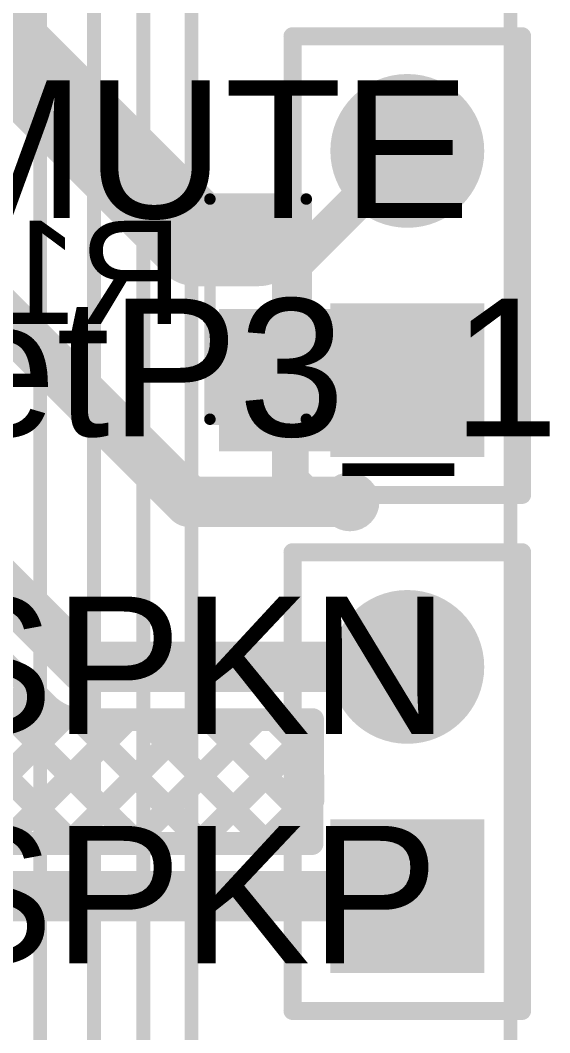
# Model space of a CAD drawing. Header units: millimetres. Extents: x -0.26 to 2.84, y -0.09 to 2.43.
# Drawn here: x 2.6074 to 2.8381, y 0.3985 to 0.84 of the extents above; entities that cross this region are included whole.
import ezdxf

# ---------------------------------------------------------------- set-up
doc = ezdxf.new("R2010")
doc.units = ezdxf.units.MM
doc.header["$MEASUREMENT"] = 0
for name, color, linetype in [('BottomLayer', 5, 'Continuous'), ('BottomOverlay', 54, 'Continuous'), ('BottomPaste', 16, 'Continuous'), ('BottomSolder', 6, 'Continuous'), ('MultiLayer', 9, 'Continuous'), ('PadHoleLayer', 156, 'Continuous'), ('TopLayer', 1, 'Continuous'), ('TopOverlay', 2, 'Continuous'), ('TopSolder', 216, 'Continuous'), ('ViaHoleLayer', 16, 'Continuous')]:
    doc.layers.add(name, color=color, linetype=linetype)
doc.styles.add('Arial', font='', dxfattribs={"height": 0.2})
doc.styles.get('Arial').set_extended_font_data('Arial')

# ---------------------------------------------------------------- blocks, each defined once
blk = doc.blocks.new('R__0603_B_21')
at = {"layer": 'BottomLayer'}
for points in [[(-0.045, -0.0175), (-0.045, 0.0175), (-0.015, 0.0175), (-0.015, -0.0175)], [(0.015, -0.0175), (0.015, 0.0175), (0.045, 0.0175), (0.045, -0.0175)]]:
    blk.add_hatch(color=5, dxfattribs=at).paths.add_polyline_path(points)
at = {"layer": 'BottomPaste'}
for points in [[(-0.045, -0.0175), (-0.045, 0.0175), (-0.015, 0.0175), (-0.015, -0.0175)], [(0.015, -0.0175), (0.015, 0.0175), (0.045, 0.0175), (0.045, -0.0175)]]:
    blk.add_hatch(color=16, dxfattribs=at).paths.add_polyline_path(points)
at = {"layer": 'BottomSolder'}
for points in [[(-0.049, -0.0215), (-0.049, 0.0215), (-0.011, 0.0215), (-0.011, -0.0215)], [(0.011, -0.0215), (0.011, 0.0215), (0.049, 0.0215), (0.049, -0.0215)]]:
    blk.add_hatch(color=6, dxfattribs=at).paths.add_polyline_path(points)
at = {"layer": 'BottomOverlay', "const_width": 0.005}
for points in [[(-0.048, 0.021), (0.048, 0.021)], [(-0.048, 0.021), (-0.048, -0.021)], [(0.048, 0.021), (0.048, -0.021)], [(-0.048, -0.021), (0.048, -0.021)]]:
    blk.add_lwpolyline(points, dxfattribs=at)
at = {"layer": 'BottomOverlay', "const_width": 0.0025}
for points in [[(-0.04925, 0.021, 1), (-0.04675, 0.021, 1)], [(-0.04925, 0.021, 1), (-0.04675, 0.021, 1)], [(0.04675, 0.021, 1), (0.04925, 0.021, 1)], [(0.04675, 0.021, 1), (0.04925, 0.021, 1)], [(-0.04925, -0.021, 1), (-0.04675, -0.021, 1)], [(-0.04925, -0.021, 1), (-0.04675, -0.021, 1)], [(0.04675, -0.021, 1), (0.04925, -0.021, 1)], [(0.04675, -0.021, 1), (0.04925, -0.021, 1)]]:
    blk.add_lwpolyline(points, format="xyb", close=True, dxfattribs=at)
blk = doc.blocks.new('HDR1X2_83')
at = {"layer": 'BottomLayer'}
blk.add_hatch(color=5, dxfattribs=at).paths.add_polyline_path([(-0.02953, 0.02953), (0.02953, 0.02953), (0.02953, -0.02953), (-0.02953, -0.02953)])
h = blk.add_hatch(color=5, dxfattribs=at)
edge = h.paths.add_edge_path()
edge.add_arc((0.1, 0), 0.02953, 0, 360)
at = {"layer": 'BottomSolder'}
blk.add_hatch(color=6, dxfattribs=at).paths.add_polyline_path([(-0.03353, 0.03353), (0.03353, 0.03353), (0.03353, -0.03353), (-0.03353, -0.03353)])
h = blk.add_hatch(color=6, dxfattribs=at)
edge = h.paths.add_edge_path()
edge.add_arc((0.1, 0), 0.03353, 0, 360)
at = {"layer": 'MultiLayer'}
blk.add_hatch(color=9, dxfattribs=at).paths.add_polyline_path([(-0.02953, 0.02953), (0.02953, 0.02953), (0.02953, -0.02953), (-0.02953, -0.02953)])
h = blk.add_hatch(color=9, dxfattribs=at)
edge = h.paths.add_edge_path()
edge.add_arc((0.1, 0), 0.02953, 0, 360)
at = {"layer": 'PadHoleLayer'}
h = blk.add_hatch(color=156, dxfattribs=at)
edge = h.paths.add_edge_path()
edge.add_arc((0, 0), 0.01772, 0, 360)
h = blk.add_hatch(color=156, dxfattribs=at)
edge = h.paths.add_edge_path()
edge.add_arc((0.1, 0), 0.01772, 0, 360)
at = {"layer": 'TopLayer'}
blk.add_hatch(color=1, dxfattribs=at).paths.add_polyline_path([(-0.02953, 0.02953), (0.02953, 0.02953), (0.02953, -0.02953), (-0.02953, -0.02953)])
h = blk.add_hatch(color=1, dxfattribs=at)
edge = h.paths.add_edge_path()
edge.add_arc((0.1, 0), 0.02953, 0, 360)
at = {"layer": 'TopSolder'}
blk.add_hatch(color=216, dxfattribs=at).paths.add_polyline_path([(-0.03353, 0.03353), (0.03353, 0.03353), (0.03353, -0.03353), (-0.03353, -0.03353)])
h = blk.add_hatch(color=216, dxfattribs=at)
edge = h.paths.add_edge_path()
edge.add_arc((0.1, 0), 0.03353, 0, 360)
at = {"layer": 'TopOverlay', "const_width": 0.00787}
for points in [[(-0.05, 0.05), (-0.05, -0.05)], [(-0.05, 0.05), (0.15, 0.05)], [(0.15, 0.05), (0.15, -0.05)], [(-0.05, -0.05), (0.15, -0.05)]]:
    blk.add_lwpolyline(points, dxfattribs=at)
at = {"layer": 'TopOverlay', "const_width": 0.00394}
for points in [[(-0.05197, 0.05, 1), (-0.04803, 0.05, 1)], [(-0.05197, 0.05, 1), (-0.04803, 0.05, 1)], [(0.14803, 0.05, 1), (0.15197, 0.05, 1)], [(0.14803, 0.05, 1), (0.15197, 0.05, 1)], [(-0.05197, -0.05, 1), (-0.04803, -0.05, 1)], [(-0.05197, -0.05, 1), (-0.04803, -0.05, 1)], [(0.14803, -0.05, 1), (0.15197, -0.05, 1)], [(0.14803, -0.05, 1), (0.15197, -0.05, 1)]]:
    blk.add_lwpolyline(points, format="xyb", close=True, dxfattribs=at)
blk = doc.blocks.new('HDR1X2_84')
at = {"layer": 'BottomLayer'}
blk.add_hatch(color=5, dxfattribs=at).paths.add_polyline_path([(-0.02953, 0.02953), (0.02953, 0.02953), (0.02953, -0.02953), (-0.02953, -0.02953)])
h = blk.add_hatch(color=5, dxfattribs=at)
edge = h.paths.add_edge_path()
edge.add_arc((0.1, 0), 0.02953, 0, 360)
at = {"layer": 'BottomSolder'}
blk.add_hatch(color=6, dxfattribs=at).paths.add_polyline_path([(-0.03353, 0.03353), (0.03353, 0.03353), (0.03353, -0.03353), (-0.03353, -0.03353)])
h = blk.add_hatch(color=6, dxfattribs=at)
edge = h.paths.add_edge_path()
edge.add_arc((0.1, 0), 0.03353, 0, 360)
at = {"layer": 'MultiLayer'}
blk.add_hatch(color=9, dxfattribs=at).paths.add_polyline_path([(-0.02953, 0.02953), (0.02953, 0.02953), (0.02953, -0.02953), (-0.02953, -0.02953)])
h = blk.add_hatch(color=9, dxfattribs=at)
edge = h.paths.add_edge_path()
edge.add_arc((0.1, 0), 0.02953, 0, 360)
at = {"layer": 'PadHoleLayer'}
h = blk.add_hatch(color=156, dxfattribs=at)
edge = h.paths.add_edge_path()
edge.add_arc((0, 0), 0.01772, 0, 360)
h = blk.add_hatch(color=156, dxfattribs=at)
edge = h.paths.add_edge_path()
edge.add_arc((0.1, 0), 0.01772, 0, 360)
at = {"layer": 'TopLayer'}
blk.add_hatch(color=1, dxfattribs=at).paths.add_polyline_path([(-0.02953, 0.02953), (0.02953, 0.02953), (0.02953, -0.02953), (-0.02953, -0.02953)])
h = blk.add_hatch(color=1, dxfattribs=at)
edge = h.paths.add_edge_path()
edge.add_arc((0.1, 0), 0.02953, 0, 360)
at = {"layer": 'TopSolder'}
blk.add_hatch(color=216, dxfattribs=at).paths.add_polyline_path([(-0.03353, 0.03353), (0.03353, 0.03353), (0.03353, -0.03353), (-0.03353, -0.03353)])
h = blk.add_hatch(color=216, dxfattribs=at)
edge = h.paths.add_edge_path()
edge.add_arc((0.1, 0), 0.03353, 0, 360)
at = {"layer": 'TopOverlay', "const_width": 0.00787}
for points in [[(-0.05, 0.05), (-0.05, -0.05)], [(-0.05, 0.05), (0.15, 0.05)], [(0.15, 0.05), (0.15, -0.05)], [(-0.05, -0.05), (0.15, -0.05)]]:
    blk.add_lwpolyline(points, dxfattribs=at)
at = {"layer": 'TopOverlay', "const_width": 0.00394}
for points in [[(-0.05197, 0.05, 1), (-0.04803, 0.05, 1)], [(-0.05197, 0.05, 1), (-0.04803, 0.05, 1)], [(0.14803, 0.05, 1), (0.15197, 0.05, 1)], [(0.14803, 0.05, 1), (0.15197, 0.05, 1)], [(-0.05197, -0.05, 1), (-0.04803, -0.05, 1)], [(-0.05197, -0.05, 1), (-0.04803, -0.05, 1)], [(0.14803, -0.05, 1), (0.15197, -0.05, 1)], [(0.14803, -0.05, 1), (0.15197, -0.05, 1)]]:
    blk.add_lwpolyline(points, format="xyb", close=True, dxfattribs=at)

msp = doc.modelspace()

# ---------------------------------------------------------------- hatches: boundary and pattern name
at = {"layer": 'BottomLayer'}
msp.add_hatch(color=5, dxfattribs=at).paths.add_polyline_path([(2.694, 0.652), (2.808, 0.652), (2.808, 0.714), (2.694, 0.714)])
h = msp.add_hatch(color=5, dxfattribs=at)
edge = h.paths.add_edge_path()
edge.add_arc((2.751, 0.63), 0.00886, 0, 360)
at = {"layer": 'BottomSolder'}
h = msp.add_hatch(color=6, dxfattribs=at)
edge = h.paths.add_edge_path()
edge.add_arc((2.751, 0.63), 0.01286, 0, 360)
at = {"layer": 'TopLayer'}
h = msp.add_hatch(color=1, dxfattribs=at)
edge = h.paths.add_edge_path()
edge.add_arc((2.751, 0.63), 0.00886, 0, 360)
at = {"layer": 'TopSolder'}
h = msp.add_hatch(color=216, dxfattribs=at)
edge = h.paths.add_edge_path()
edge.add_arc((2.751, 0.63), 0.01286, 0, 360)
at = {"layer": 'ViaHoleLayer'}
h = msp.add_hatch(color=16, dxfattribs=at)
edge = h.paths.add_edge_path()
edge.add_arc((2.751, 0.63), 0.00591, 0, 360)

# ---------------------------------------------------------------- linework, layer by layer
at = {"layer": 'BottomLayer'}
for points, const_width in [([(2.821, 0.285), (2.821, 1.375)], 0.006), ([(2.565, 0.863), (2.684, 0.744)], 0.04), ([(2.503, 0.808), (2.681, 0.63)], 0.022), ([(2.684, 0.744), (2.711, 0.744)], 0.04), ([(2.681, 0.63), (2.751, 0.63)], 0.022), ([(2.588, 0.605), (2.635, 0.558)], 0.022), ([(2.57174, 0.58874), (2.61874, 0.54174)], 0.01), ([(2.56589, 0.57375), (2.65865, 0.481)], 0.01), ([(2.635, 0.558), (2.776, 0.558)], 0.022), ([(2.54355, 0.481), (2.61151, 0.54896)], 0.01), ([(2.56564, 0.54572), (2.63036, 0.481)], 0.01), ([(2.57183, 0.481), (2.6272, 0.53636)], 0.01), ([(2.60012, 0.481), (2.65412, 0.535)], 0.01), ([(2.6284, 0.481), (2.6824, 0.535)], 0.01), ([(2.63283, 0.5351), (2.68693, 0.481)], 0.01), ([(2.635, 0.535), (2.73472, 0.535)], 0.01), ([(2.65669, 0.481), (2.71069, 0.535)], 0.01), ([(2.66122, 0.535), (2.71522, 0.481)], 0.01), ([(2.6895, 0.535), (2.73447, 0.49003)], 0.01), ([(2.71778, 0.535), (2.73477, 0.51802)], 0.01), ([(2.73472, 0.535), (2.73481, 0.49953)], 0.01), ([(2.68497, 0.481), (2.73473, 0.53076)], 0.01), ([(2.71326, 0.481), (2.7348, 0.50255)], 0.01), ([(2.73447, 0.481), (2.73447, 0.49953)], 0.01), ([(2.45853, 0.481), (2.73447, 0.481)], 0.01), ([(2.449, 0.458), (2.776, 0.458)], 0.022)]:
    msp.add_lwpolyline(points, dxfattribs=dict(at, const_width=const_width))
for points, const_width in [([(2.674, 0.744, 1), (2.694, 0.744, 1)], 0.02), ([(2.674, 0.744, 1), (2.694, 0.744, 1)], 0.02), ([(2.701, 0.744, 1), (2.721, 0.744, 1)], 0.02), ([(2.6755, 0.63, 1), (2.6865, 0.63, 1)], 0.011), ([(2.6755, 0.63, 1), (2.6865, 0.63, 1)], 0.011), ([(2.7455, 0.63, 1), (2.7565, 0.63, 1)], 0.011), ([(2.6295, 0.558, 1), (2.6405, 0.558, 1)], 0.011), ([(2.6295, 0.558, 1), (2.6405, 0.558, 1)], 0.011), ([(2.7705, 0.558, 1), (2.7815, 0.558, 1)], 0.011), ([(2.60901, 0.54896, 1), (2.61401, 0.54896, 1)], 0.005), ([(2.61624, 0.54174, 1), (2.62124, 0.54174, 1)], 0.005), ([(2.61624, 0.54174, 1), (2.62124, 0.54174, 1)], 0.005), ([(2.61624, 0.54174, 1), (2.62124, 0.54174, 1)], 0.005), ([(2.6247, 0.53636, 1), (2.6297, 0.53636, 1)], 0.005), ([(2.63033, 0.5351, 1), (2.63533, 0.5351, 1)], 0.005), ([(2.6325, 0.535, 1), (2.6375, 0.535, 1)], 0.005), ([(2.6325, 0.535, 1), (2.6375, 0.535, 1)], 0.005), ([(2.6325, 0.535, 1), (2.6375, 0.535, 1)], 0.005), ([(2.65162, 0.535, 1), (2.65662, 0.535, 1)], 0.005), ([(2.65872, 0.535, 1), (2.66372, 0.535, 1)], 0.005), ([(2.6799, 0.535, 1), (2.6849, 0.535, 1)], 0.005), ([(2.687, 0.535, 1), (2.692, 0.535, 1)], 0.005), ([(2.70819, 0.535, 1), (2.71319, 0.535, 1)], 0.005), ([(2.71528, 0.535, 1), (2.72028, 0.535, 1)], 0.005), ([(2.73222, 0.535, 1), (2.73722, 0.535, 1)], 0.005), ([(2.73222, 0.535, 1), (2.73722, 0.535, 1)], 0.005), ([(2.73223, 0.53076, 1), (2.73723, 0.53076, 1)], 0.005), ([(2.73227, 0.51802, 1), (2.73727, 0.51802, 1)], 0.005), ([(2.73197, 0.49953, 1), (2.73697, 0.49953, 1)], 0.005), ([(2.7323, 0.50255, 1), (2.7373, 0.50255, 1)], 0.005), ([(2.73231, 0.49953, 1), (2.73731, 0.49953, 1)], 0.005), ([(2.73197, 0.49003, 1), (2.73697, 0.49003, 1)], 0.005), ([(2.6259, 0.481, 1), (2.6309, 0.481, 1)], 0.005), ([(2.62786, 0.481, 1), (2.63286, 0.481, 1)], 0.005), ([(2.65419, 0.481, 1), (2.65919, 0.481, 1)], 0.005), ([(2.65615, 0.481, 1), (2.66115, 0.481, 1)], 0.005), ([(2.68247, 0.481, 1), (2.68747, 0.481, 1)], 0.005), ([(2.68443, 0.481, 1), (2.68943, 0.481, 1)], 0.005), ([(2.71076, 0.481, 1), (2.71576, 0.481, 1)], 0.005), ([(2.71272, 0.481, 1), (2.71772, 0.481, 1)], 0.005), ([(2.73197, 0.481, 1), (2.73697, 0.481, 1)], 0.005), ([(2.73197, 0.481, 1), (2.73697, 0.481, 1)], 0.005), ([(2.7705, 0.458, 1), (2.7815, 0.458, 1)], 0.011)]:
    msp.add_lwpolyline(points, format="xyb", close=True, dxfattribs=dict(at, const_width=const_width))
at = {"layer": 'BottomLayer', "const_width": 0.01}
msp.add_lwpolyline([(2.635, 0.535, -0.198912), (2.61874, 0.54174)], format="xyb", dxfattribs=at)
msp.add_lwpolyline([(2.635, 0.535, -0.198912), (2.61874, 0.54174)], format="xyb", dxfattribs=at)
at = {"layer": 'TopLayer'}
for points, const_width in [([(2.616, 0.206), (2.616, 1.266)], 0.006), ([(2.661, 0.163), (2.661, 1.266)], 0.006), ([(2.682, 0.198), (2.682, 1.251)], 0.006), ([(2.6395, 0.1855), (2.6395, 1.248)], 0.006), ([(2.725, 0.732), (2.776, 0.783)], 0.016), ([(2.725, 0.63937), (2.725, 0.732)], 0.016), ([(2.725, 0.63937), (2.73437, 0.63)], 0.016), ([(2.73437, 0.63), (2.751, 0.63)], 0.016)]:
    msp.add_lwpolyline(points, dxfattribs=dict(at, const_width=const_width))
at = {"layer": 'TopLayer', "const_width": 0.008}
for points in [[(2.772, 0.783, 1), (2.78, 0.783, 1)], [(2.721, 0.732, 1), (2.729, 0.732, 1)], [(2.721, 0.732, 1), (2.729, 0.732, 1)], [(2.721, 0.63937, 1), (2.729, 0.63937, 1)], [(2.721, 0.63937, 1), (2.729, 0.63937, 1)], [(2.73037, 0.63, 1), (2.73837, 0.63, 1)], [(2.73037, 0.63, 1), (2.73837, 0.63, 1)], [(2.747, 0.63, 1), (2.755, 0.63, 1)]]:
    msp.add_lwpolyline(points, format="xyb", close=True, dxfattribs=at)

# ---------------------------------------------------------------- block references
at = {"rotation": 90}
for name, p in [('HDR1X2_84', (2.776, 0.683)), ('R__0603_B_21', (2.711, 0.714)), ('HDR1X2_83', (2.776, 0.458))]:
    msp.add_blockref(name, p, dxfattribs=at)

# ---------------------------------------------------------------- texts
at = {"layer": 'BottomOverlay', "style": 'Arial', "text_generation_flag": 2}
msp.add_text('R19', height=0.045, dxfattribs=at).set_placement((2.67823, 0.70751))
at = {"layer": 'TopOverlay', "style": 'Arial'}
for s, p in [('MUTE', (2.566, 0.7537)), ('NetP3_1', (2.516, 0.65859)), ('SPKN', (2.566, 0.5287)), ('SPKP', (2.566, 0.4287))]:
    msp.add_text(s, height=0.06, rotation=360, dxfattribs=at).set_placement(p)

doc.saveas('drawing.dxf')
